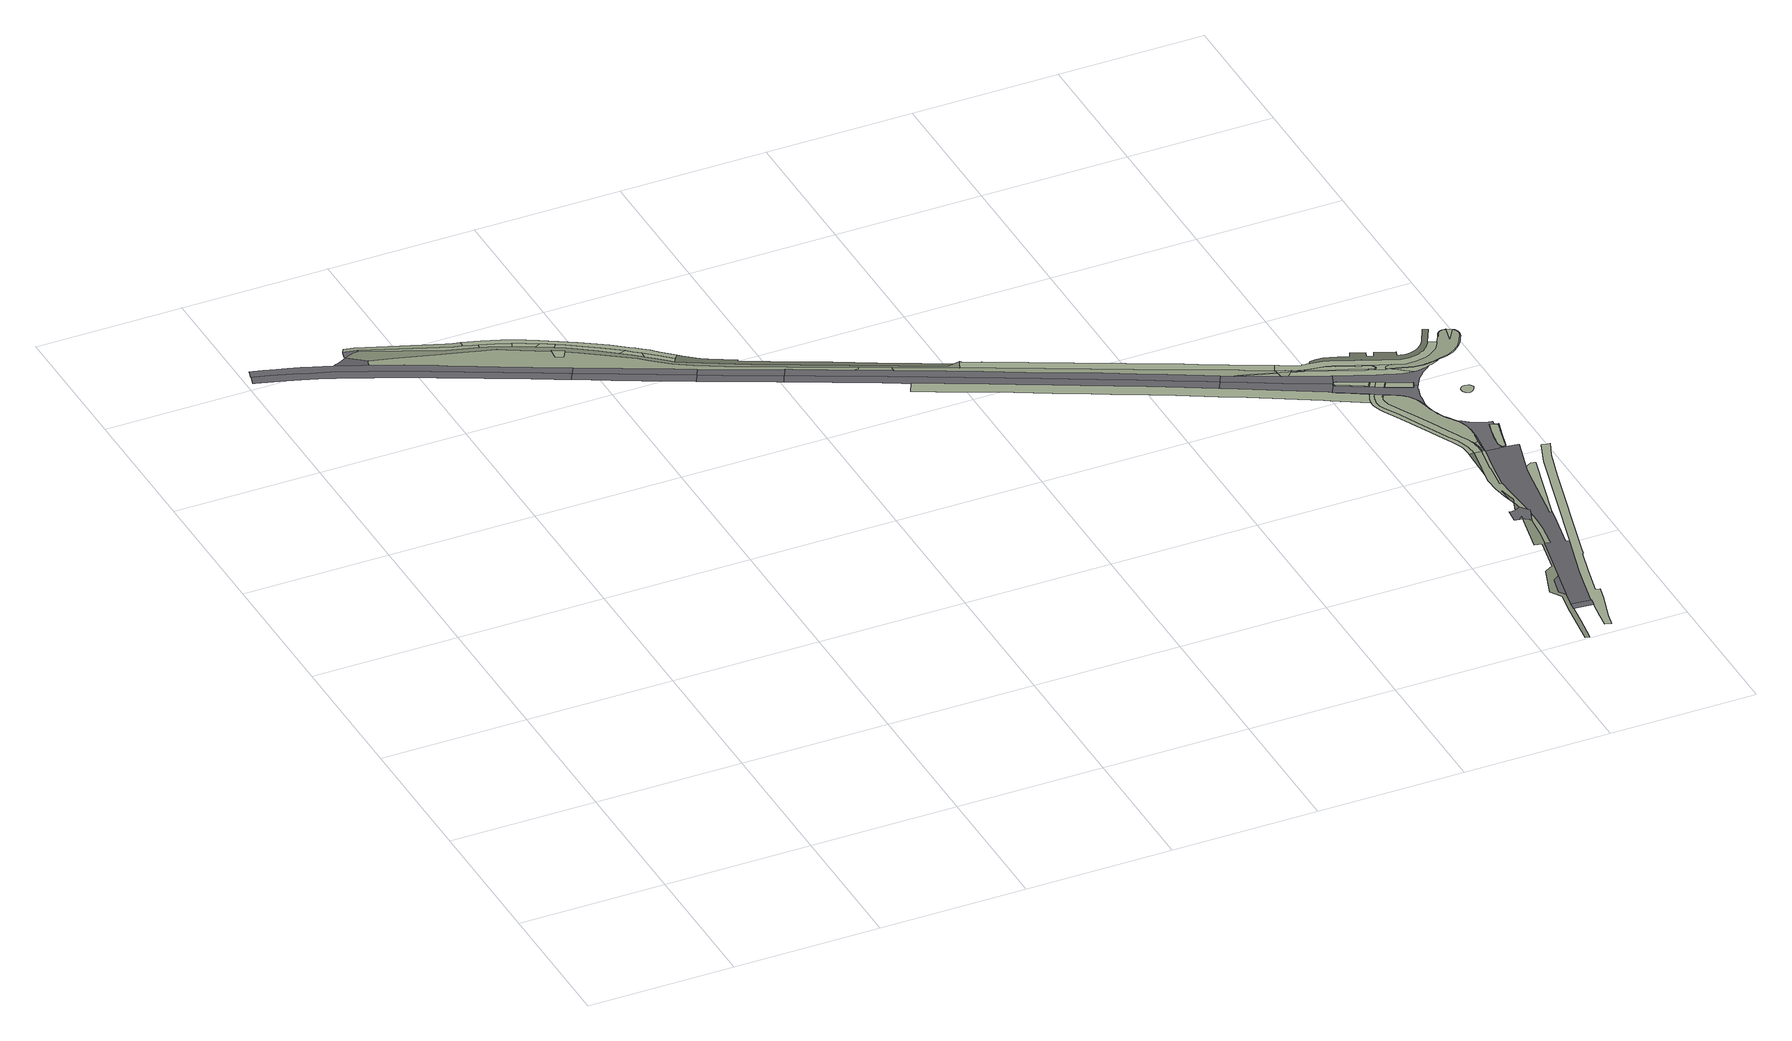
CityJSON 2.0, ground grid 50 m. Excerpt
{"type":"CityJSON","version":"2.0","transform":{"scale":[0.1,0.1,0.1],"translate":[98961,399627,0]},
"CityObjects":{
"road1":{"type":"Road","geometry":[{"type":"MultiSurface","lod":"3","boundaries":[[[0,1,2,3,4,5,6,7,8,9]]],"semantics":{"surfaces":[{"type":"TrafficArea","roadType":"Lane","function":"Rijstrook, Rijbaan Lokale weg (v)","administrator":"Noord-Brabant (P)"}],"values":[0]}}]},
"road2":{"type":"Road","geometry":[{"type":"MultiSurface","lod":"3","boundaries":[[[10,11,12,13,9,14,15,16,17]]],"semantics":{"surfaces":[{"type":"TrafficArea","roadType":"Lane","function":"Rijstrook, Rijbaan Lokale weg (v)","administrator":"Noord-Brabant (P)"}],"values":[0]}}]},
"road3":{"type":"Road","geometry":[{"type":"MultiSurface","lod":"3","boundaries":[[[18,19,20,21,22,23,24,25,26,27,28,29,30,31,32,33,34,35,36,37,38,39,40,41,42,43,44,45,46,47,48,49,50,51,52,53]]],"semantics":{"surfaces":[{"type":"TrafficArea","roadType":"Lane","function":"Rijstrook, Rijbaan Regionale weg (v)","administrator":"Noord-Brabant (P)"}],"values":[0]}}]},
"road4":{"type":"Road","geometry":[{"type":"MultiSurface","lod":"3","boundaries":[[[54,55,56,57,58,59,60,61,62,63,64,65,66,35,34,33,32,31,30,29,28,27,26,25,24,23,22,21,20,19,18,53,67,68,69,70,71,72,73,74,75,76,77,78,79,5,4,3]]],"semantics":{"surfaces":[{"type":"TrafficArea","roadType":"Lane","function":"Rijstrook, Rijbaan Regionale weg (v)","administrator":"Noord-Brabant (P)"}],"values":[0]}}]},
"road5":{"type":"Road","geometry":[{"type":"MultiSurface","lod":"3","boundaries":[[[80,81,82,83,84,17,16,85,86]]],"semantics":{"surfaces":[{"type":"AuxiliaryTrafficArea","function":"WGD Voetpad (v)","administrator":"Halderberge (G)"}],"values":[0]}}]},
"road6":{"type":"Road","geometry":[{"type":"MultiSurface","lod":"3","boundaries":[[[84,83,87,88,89,90,91,10,17]]],"semantics":{"surfaces":[{"type":"AuxiliaryTrafficArea","function":"BTD Groenvoorziening (v)"}],"values":[0]}}]},
"road7":{"type":"Road","geometry":[{"type":"MultiSurface","lod":"3","boundaries":[[[92,93,94,95,96,89,88,97]]],"semantics":{"surfaces":[{"type":"AuxiliaryTrafficArea","function":"OTD Open verharding (v)","administrator":"Halderberge (G)"}],"values":[0]}}]},
"road8":{"type":"Road","geometry":[{"type":"MultiSurface","lod":"3","boundaries":[[[98,99,100,93,92,101]]],"semantics":{"surfaces":[{"type":"AuxiliaryTrafficArea","function":"BTD Groenvoorziening (v)"}],"values":[0]}}]},
"road9":{"type":"Road","geometry":[{"type":"MultiSurface","lod":"3","boundaries":[[[102,103,104,105,106,107,108]]],"semantics":{"surfaces":[{"type":"AuxiliaryTrafficArea","function":"Bordes, Tussenberm, Berm (v)","administrator":"Noord-Brabant (P)"}],"values":[0]}}]},
"road10":{"type":"Road","geometry":[{"type":"MultiSurface","lod":"3","boundaries":[[[109,110,111,99,98,112]]],"semantics":{"surfaces":[{"type":"AuxiliaryTrafficArea","function":"OTD Open verharding (v)","administrator":"Halderberge (G)"}],"values":[0]}}]},
"road11":{"type":"Road","geometry":[{"type":"MultiSurface","lod":"3","boundaries":[[[113,114,115,116,117,118,119,120,121,122,123,124,125,126,127,128,129,130,131,109,112,98,101,92,97,88,87,83,82,132,133,134,135]]],"semantics":{"surfaces":[{"type":"AuxiliaryTrafficArea","function":"WGD Voetpad (v)","administrator":"Halderberge (G)"}],"values":[0]}}]},
"road12":{"type":"Road","geometry":[{"type":"MultiSurface","lod":"3","boundaries":[[[136,137,138,139,140,141,142,143,144,145,146,147,148,149,150,151,152,153,154,155,156,157,158,159,160,161,162,163,164,165,64,63,62,61,60,59,58,57,56,55,54,3,2,1,0,166,167,168,169,170,171,172,173,107,106,105,104]]],"semantics":{"surfaces":[{"type":"AuxiliaryTrafficArea","function":"Zichthoek, Tussenberm, Berm (v)","administrator":"Noord-Brabant (P)"}],"values":[0]}}]},
"road13":{"type":"Road","geometry":[{"type":"MultiSurface","lod":"3","boundaries":[[[174,175,176,177,178,179,180,181,182,183,184,185,38,37,36,35]]],"semantics":{"surfaces":[{"type":"TrafficArea","roadType":"Lane","function":"Rijstrook, Rijbaan Regionale weg (v)","administrator":"Noord-Brabant (P)"}],"values":[0]}}]},
"road14":{"type":"Road","geometry":[{"type":"MultiSurface","lod":"3","boundaries":[[[165,164,163,162,161,160,159,186,187,180,179,178,177,176,175,174,35,66,65,64]]],"semantics":{"surfaces":[{"type":"TrafficArea","roadType":"Lane","function":"Rijstrook, Rijbaan Regionale weg (v)","administrator":"Noord-Brabant (P)"}],"values":[0]}}]},
"road15":{"type":"Road","geometry":[{"type":"MultiSurface","lod":"3","boundaries":[[[129,128,188,189,190,191,110,109,131,130]]],"semantics":{"surfaces":[{"type":"AuxiliaryTrafficArea","function":"BTD Groenvoorziening (v)"}],"values":[0]}}]},
"road16":{"type":"Road","geometry":[{"type":"MultiSurface","lod":"3","boundaries":[[[192,193,194,195,196,197,198,199,200,201,202,203,204,148,147,146,145,144,143,142,141,140,139,138,137,136,104,103,102,108,107,173,172,171,170,169,168,167,166,0,9,13,12,11,10,91,90,89,96,95,94,93,100,99,111,110,191,190,189,188,205,206]]],"semantics":{"surfaces":[{"type":"AuxiliaryTrafficArea","function":"OTD Open verharding (v)","administrator":"Halderberge (G)"}],"values":[0]}}]},
"road17":{"type":"Road","geometry":[{"type":"MultiSurface","lod":"3","boundaries":[[[126,206,205,188,128,127]]],"semantics":{"surfaces":[{"type":"AuxiliaryTrafficArea","function":"OTD Open verharding (v)","administrator":"Halderberge (G)"}],"values":[0]}}]},
"road18":{"type":"Road","geometry":[{"type":"MultiSurface","lod":"3","boundaries":[[[124,194,193,192,206,126,125]]],"semantics":{"surfaces":[{"type":"AuxiliaryTrafficArea","function":"BTD Groenvoorziening (v)"}],"values":[0]}}]},
"road19":{"type":"Road","geometry":[{"type":"MultiSurface","lod":"3","boundaries":[[[207,208,209,210,211,212,213,214,215,216,183,182,181,180]]],"semantics":{"surfaces":[{"type":"TrafficArea","roadType":"Lane","function":"Rijstrook, Rijbaan Regionale weg (v)","administrator":"Noord-Brabant (P)"}],"values":[0]}}]},
"road20":{"type":"Road","geometry":[{"type":"MultiSurface","lod":"3","boundaries":[[[158,157,156,155,217,218,211,210,209,208,207,180,187,186,159]]],"semantics":{"surfaces":[{"type":"TrafficArea","roadType":"Lane","function":"Rijstrook, Rijbaan Regionale weg (v)","administrator":"Noord-Brabant (P)"}],"values":[0]}}]},
"road21":{"type":"Road","geometry":[{"type":"MultiSurface","lod":"3","boundaries":[[[204,219,220,221,222,223,152,151,150,149,148]]],"semantics":{"surfaces":[{"type":"AuxiliaryTrafficArea","function":"Rijstrook, Inrit (v)","administrator":"Noord-Brabant (P)"}],"values":[0]}}]},
"road22":{"type":"Road","geometry":[{"type":"MultiSurface","lod":"3","boundaries":[[[224,225,226,227,228,229,230,231,232,233,234,235,236,237,238,239,240,241,242,243,244,245,246,247,248,249,250,251,214,213,212,211]]],"semantics":{"surfaces":[{"type":"TrafficArea","roadType":"Lane","function":"Rijstrook, Rijbaan Regionale weg (v)","administrator":"Noord-Brabant (P)"}],"values":[0]}}]},
"road23":{"type":"Road","geometry":[{"type":"MultiSurface","lod":"3","boundaries":[[[252,253,254,255,256,257,258,259,260,261,262,236,235,234,233,232,231,230,229,228,227,226,225,224,211,218,217,155,154,153,152,223,222]]],"semantics":{"surfaces":[{"type":"TrafficArea","roadType":"Lane","function":"Rijstrook, Rijbaan Regionale weg (v)","administrator":"Noord-Brabant (P)"}],"values":[0]}}]},
"road24":{"type":"Road","geometry":[{"type":"MultiSurface","lod":"3","boundaries":[[[263,264,265,266,267,268,269,270,271,272,273,274,275,276,277,278,279,280,281,282,283,284,285,286,287,288,289,290,291,292,293,294,295,296,297,298,299,300,301,302,303,304,305,306,307,308,309,310,311,312,313,314,315,316,317,318,319,320,321,322,323,324,325,326,327,328,329,330,331,332,333,334,335,336,337,338,339,340,341,342,343,344,345,346,347,348,349,199,198,197,196,195,194,124,123,350,351,352,353,354,355,356]]],"semantics":{"surfaces":[{"type":"AuxiliaryTrafficArea","function":"WGD Voetpad (v)","administrator":"Halderberge (G)"}],"values":[0]}}]},
"road25":{"type":"Road","geometry":[{"type":"MultiSurface","lod":"3","boundaries":[[[357,358,359,360,361,362,363,364,365,366,367,368,369,370,371,372,373,374,375,376,377,378,379,380,381,382,260,259,258,257,256,255,254,253,252,222,221,220,219,204,203,202,201,200]]],"semantics":{"surfaces":[{"type":"AuxiliaryTrafficArea","function":"Zichthoek, Tussenberm, Berm (v)","administrator":"Noord-Brabant (P)"}],"values":[0]}}]},
"road26":{"type":"Road","geometry":[{"type":"MultiSurface","lod":"3","boundaries":[[[247,246,245,244,243,242,241,240,239,383,384,385,386,387,388,389,390,391,392,393,394,395,396,397,398,399,400,401,402,403,404,405,406,407,408,409,410,248]]],"semantics":{"surfaces":[{"type":"AuxiliaryTrafficArea","function":"Zichthoek, Buitenberm, Berm (v)","administrator":"Noord-Brabant (P)"}],"values":[0]}}]},
"road27":{"type":"Road","geometry":[{"type":"MultiSurface","lod":"3","boundaries":[[[349,348,347,346,345,344,343,342,341,340,339,368,367,366,365,364,363,362,361,360,359,358,357,200,199]]],"semantics":{"surfaces":[{"type":"AuxiliaryTrafficArea","function":"WGD Fietspad (v)","administrator":"Halderberge (G)"}],"values":[0]}}]},
"road28":{"type":"Road","geometry":[{"type":"MultiSurface","lod":"3","boundaries":[[[411,412,413,414,415]]],"semantics":{"surfaces":[{"type":"TrafficArea","roadType":"Lane","function":"WGD Rijbaan - Lokale weg verkeersdrempel (v)"}],"values":[0]}}]},
"road29":{"type":"Road","geometry":[{"type":"MultiSurface","lod":"3","boundaries":[[[416,417,418,419]]],"semantics":{"surfaces":[{"type":"TrafficArea","roadType":"Lane","function":"WGD Rijbaan - Lokale weg (v)"}],"values":[0]}}]},
"road30":{"type":"Road","geometry":[{"type":"MultiSurface","lod":"3","boundaries":[[[420,421,422,423,424,425,419,418,417,416,426,414,413,412,427,428,429,430,431,432,433,434,435,436,437,438,439,440,441,442,443,444]]],"semantics":{"surfaces":[{"type":"AuxiliaryTrafficArea","function":"WGD Voetpad (v)","administrator":"Halderberge (G)"}],"values":[0]}}]},
"road31":{"type":"Road","geometry":[{"type":"MultiSurface","lod":"3","boundaries":[[[445,446,447,448,449,450,451,388,387,386,385,384,383,239,238,237,236]]],"semantics":{"surfaces":[{"type":"TrafficArea","roadType":"Lane","function":"Rijstrook, Rijbaan Regionale weg (v)","administrator":"Noord-Brabant (P)"}],"values":[0]}}]},
"road32":{"type":"Road","geometry":[{"type":"MultiSurface","lod":"3","boundaries":[[[452,453,454,455,456,457,458,459,460,448,447,446,445,236,262,261,260,382]]],"semantics":{"surfaces":[{"type":"TrafficArea","roadType":"Lane","function":"Rijstrook, Rijbaan Regionale weg (v)","administrator":"Noord-Brabant (P)"}],"values":[0]}}]},
"road33":{"type":"Road","geometry":[{"type":"MultiSurface","lod":"3","boundaries":[[[461,462,463,464,465,466,467,468,469,470,471,472,473,474,475,476,477,478,479,480,481,482,483,484,485,486,487,488,489,490,491,492,493,494,495,382,381,380,379,378,377,376,496,497,498,499,500,501,502,503,504,505,506,507,508,509,510,511,512,513,514,515,516,517,518,519,520,521,522,523,524,375,374,373,372,371,370,369,368]]],"semantics":{"surfaces":[{"type":"AuxiliaryTrafficArea","function":"Band, Busperron, Voetpad (v)","administrator":"Noord-Brabant (P)"}],"values":[0]}}]},
"road34":{"type":"Road","geometry":[{"type":"MultiSurface","lod":"3","boundaries":[[[525,444,443,442,441,440,439,526,527,528,529,530,531,532,533,534,535,536,537]]],"semantics":{"surfaces":[{"type":"TrafficArea","roadType":"Lane","function":"WGD Rijbaan - Lokale weg (v)"}],"values":[0]}}]},
"road35":{"type":"Road","geometry":[{"type":"MultiSurface","lod":"3","boundaries":[[[538,539,415,414,426,416,419,425,424,423,540,541,542,543,544,545,546,547,548,549,550,551,552,553,554,555,556,557,558,559,560,561,562,563,564,565,566,567,568,569,570,571,572,573,574,575,576,577,578,579,580,581,582]]],"semantics":{"surfaces":[{"type":"TrafficArea","roadType":"Lane","function":"WGD Rijbaan - Regionale weg (v)"}],"values":[0]}}]},
"road36":{"type":"Road","geometry":[{"type":"MultiSurface","lod":"3","boundaries":[[[583,392,391,390,389,388]]],"semantics":{"surfaces":[{"type":"AuxiliaryTrafficArea","function":"Band, Tussenberm, Berm (v)","administrator":"Noord-Brabant (P)"}],"values":[0]}}]},
"road37":{"type":"Road","geometry":[{"type":"MultiSurface","lod":"3","boundaries":[[[547,546,545,544,543,542,541,540,423,422,421,420,444,525,537,584,585,586,587,588,589,590,591,592,593,594,595,596,597,598,599,548]]],"semantics":{"surfaces":[{"type":"AuxiliaryTrafficArea","function":"WGD Fietspad (v)","administrator":"Halderberge (G)"}],"values":[0]}}]},
"road38":{"type":"Road","geometry":[{"type":"MultiSurface","lod":"3","boundaries":[[[495,494,493,492,491,490,489,488,600,601,602,603,604,605,606,607,608,609,610,611,612,613,614,615,616,617,618,619,457,456,455,454,453,452,382]]],"semantics":{"surfaces":[{"type":"AuxiliaryTrafficArea","function":"Haltekom, Rijbaan Regionale weg (v)","administrator":"Noord-Brabant (P)"}],"values":[0]}}]},
"road39":{"type":"Road","geometry":[{"type":"MultiSurface","lod":"3","boundaries":[[[620,621,622,623,624,625,411,415,539,538,582,581,580,626,627,628,629,630,631,632,633,634,635,636,637,638]]],"semantics":{"surfaces":[{"type":"AuxiliaryTrafficArea","function":"WGD Voetpad (v)","administrator":"Halderberge (G)"}],"values":[0]}}]},
"road40":{"type":"Road","geometry":[{"type":"MultiSurface","lod":"3","boundaries":[[[588,587,586,585,584,537,536,535,534,639,640,641,642,643,644,645,646,589]]],"semantics":{"surfaces":[{"type":"AuxiliaryTrafficArea","function":"WGD Voetpad (v)","administrator":"Halderberge (G)"}],"values":[0]}}]},
"road41":{"type":"Road","geometry":[{"type":"MultiSurface","lod":"3","boundaries":[[[647,648,649,650,651,652,653,654,655,656,657,658,659,660]]],"semantics":{"surfaces":[{"type":"AuxiliaryTrafficArea","function":"Vluchtheuvel, Verkeerseiland (v)","administrator":"Noord-Brabant (P)"}],"values":[0]}}]},
"road42":{"type":"Road","geometry":[{"type":"MultiSurface","lod":"3","boundaries":[[[661,662,663,664,665,666,667,668,669,449,448,460]]],"semantics":{"surfaces":[{"type":"AuxiliaryTrafficArea","function":"Band, Verkeerseiland (v)","administrator":"Noord-Brabant (P)"}],"values":[0]}}]},
"road43":{"type":"Road","geometry":[{"type":"MultiSurface","lod":"3","boundaries":[[[670,671,672,673,674,675,676,677,678,589,646,679,680,681,682,683,684,685,686,687,688,689,690,691,692,693,395,394,393,392,583,694,695,696,697,698,699,700,701,702,703,704,705,706,707,708]]],"semantics":{"surfaces":[{"type":"AuxiliaryTrafficArea","function":"Voetstrook, Voetpad (v)","administrator":"Noord-Brabant (P)"}],"values":[0]}}]},
"road44":{"type":"Road","geometry":[{"type":"MultiSurface","lod":"3","boundaries":[[[709,710,711,712,713,714,715,716,717,718,719,720,721,722,723,724,725,726,727,728,729,730,694,583,388,451,450,449,669,668,667,666,731,732,733]]],"semantics":{"surfaces":[{"type":"TrafficArea","roadType":"Roundabout","function":"Rijstrook, Rijbaan Regionale weg (v)","administrator":"Noord-Brabant (P)"}],"values":[0]}}]},
"road45":{"type":"Road","geometry":[{"type":"MultiSurface","lod":"3","boundaries":[[[524,523,522,521,520,519,518,517,516,515,514,513,512,511,510,509,508,507,506,505,504,503,502,501,500,499,498,497,496,376,375]]],"semantics":{"surfaces":[{"type":"AuxiliaryTrafficArea","function":"Voetstrook, Busperron, Voetpad (v)","administrator":"Noord-Brabant (P)"}],"values":[0]}}]},
"road46":{"type":"Road","geometry":[{"type":"MultiSurface","lod":"3","boundaries":[[[734,735,736,737,738,739,740,741,742,743,744,745,746,747,748,749,750,751,752,753,754,755,590,589,678,677,676,675,674,673,672,671,670,708,707,706,705,704,703,702,701,700,699,698,697,696,695,694,730]]],"semantics":{"surfaces":[{"type":"AuxiliaryTrafficArea","function":"Fietsstrook, Fietspad (v)","administrator":"Noord-Brabant (P)"}],"values":[0]}}]},
"road47":{"type":"Road","geometry":[{"type":"MultiSurface","lod":"3","boundaries":[[[550,549,548,599,598,597,596,595,594,593,592,591,590,756,757,551]]],"semantics":{"surfaces":[{"type":"AuxiliaryTrafficArea","function":"XXX Middeneiland OWG (v)","administrator":"Halderberge (G)"}],"values":[0]}}]},
"road48":{"type":"Road","geometry":[{"type":"MultiSurface","lod":"3","boundaries":[[[731,666,665,758]]],"semantics":{"surfaces":[{"type":"AuxiliaryTrafficArea","function":"Voetstrook, Doorsteek, Voetpad (v)","administrator":"Noord-Brabant (P)"}],"values":[0]}}]},
"road49":{"type":"Road","geometry":[{"type":"MultiSurface","lod":"3","boundaries":[[[759,760,761,762,763,764,765,766,767,768,551,757,769,770,771,772,773,774,775,776,777,778,779,780,781,782,783,784,785,786,787,788,789,790,791,792,793,794,795,796,797,798,799,800,801,802,803,804,734,730,729,728,727,726,725,724,723,722,721,720,719,805,806,807,808,809,810,811,812,813,814,815]]],"semantics":{"surfaces":[{"type":"AuxiliaryTrafficArea","function":"Band, Buitenberm, Berm (v)","administrator":"Noord-Brabant (P)"}],"values":[0]}}]},
"road50":{"type":"Road","geometry":[{"type":"MultiSurface","lod":"3","boundaries":[[[804,803,802,801,800,799,798,797,796,795,794,793,792,791,790,789,788,787,786,785,784,783,782,781,780,779,778,777,776,775,774,773,772,771,770,816,817,751,750,749,748,747,746,745,744,743,742,741,740,739,738,737,736,735,734]]],"semantics":{"surfaces":[{"type":"AuxiliaryTrafficArea","function":"Zichthoek, Tussenberm, Berm (v)","administrator":"Noord-Brabant (P)"}],"values":[0]}}]},
"road51":{"type":"Road","geometry":[{"type":"MultiSurface","lod":"3","boundaries":[[[733,732,731,758,818]]],"semantics":{"surfaces":[{"type":"AuxiliaryTrafficArea","function":"Fietsstrook, Doorsteek, Fietspad (v)","administrator":"Noord-Brabant (P)"}],"values":[0]}}]},
"road52":{"type":"Road","geometry":[{"type":"MultiSurface","lod":"3","boundaries":[[[819,820,821,822,756,590,755,754,753,752,751,817,816]]],"semantics":{"surfaces":[{"type":"AuxiliaryTrafficArea","function":"Band, Tussenberm, Berm (v)","administrator":"Noord-Brabant (P)"}],"values":[0]}}]},
"road53":{"type":"Road","geometry":[{"type":"MultiSurface","lod":"3","boundaries":[[[769,757,756,822,821,820,819,816,770]]],"semantics":{"surfaces":[{"type":"AuxiliaryTrafficArea","function":"Vluchtheuvel, Tussenberm, Berm (v)","administrator":"Noord-Brabant (P)"}],"values":[0]}}]},
"road54":{"type":"Road","geometry":[{"type":"MultiSurface","lod":"3","boundaries":[[[823,824,825,826,827,828,829,830,831,832,833,834,835,836,837,838,839,840,841,842,843,844,845,846,847,848,849,850,851,852,853,854,855,856,857,858]]],"semantics":{"surfaces":[{"type":"AuxiliaryTrafficArea","function":"XXX Middeneiland OWG (v)","administrator":"Halderberge (G)"}],"values":[0]}}]},
"road55":{"type":"Road","geometry":[{"type":"MultiSurface","lod":"3","boundaries":[[[617,616,615,614,613,859,860,861,862,863,864,865,866,867,868,712,711,710,869,818,758,665,664,663,662,661,460,459,458,457,619,618]]],"semantics":{"surfaces":[{"type":"TrafficArea","roadType":"Roundabout","function":"Rijstrook, Rijbaan Regionale weg (v)","administrator":"Noord-Brabant (P)"}],"values":[0]}}]},
"road56":{"type":"Road","geometry":[{"type":"MultiSurface","lod":"3","boundaries":[[[576,575,574,573,572,571,570,569,568,567,566,565,564,563,562,561,560,559,870,871,872,873,874,875,876,877,878,879]]],"semantics":{"surfaces":[{"type":"AuxiliaryTrafficArea","function":"OTD Open verharding (v)","administrator":"Halderberge (G)"}],"values":[0]}}]},
"road57":{"type":"Road","geometry":[{"type":"MultiSurface","lod":"3","boundaries":[[[880,881,882,883]]],"semantics":{"surfaces":[{"type":"AuxiliaryTrafficArea","function":"Vluchtheuvel, Verkeerseiland (v)","administrator":"Noord-Brabant (P)"}],"values":[0]}}]},
"road58":{"type":"Road","geometry":[{"type":"MultiSurface","lod":"3","boundaries":[[[709,733,818,869,710]]],"semantics":{"surfaces":[{"type":"AuxiliaryTrafficArea","function":"Band, Verkeerseiland (v)","administrator":"Noord-Brabant (P)"}],"values":[0]}}]},
"road59":{"type":"Road","geometry":[{"type":"MultiSurface","lod":"3","boundaries":[[[331,330,329,328,327,326,325,324,323,322,321,320,319,318,317,316,315,314,313,312,311,310,309,308,307,306,305,304,303,302,301,300,299,298,297,884,885,886,887,888,889,890,891,892,893,894,895,896,897,898,480,479,478,477,476,475,474,473,472,471,470,469,468,467,466,465,464,463,462,461,368,339,338,337,336,335,334,333,332]]],"semantics":{"surfaces":[{"type":"AuxiliaryTrafficArea","function":"WGD Fietspad (v)","administrator":"Halderberge (G)"}],"values":[0]}}]},
"road60":{"type":"Road","geometry":[{"type":"MultiSurface","lod":"3","boundaries":[[[899,900,901,902,903,904,905,906,907,908,554,553,552,551,768,767,766,765,764,763,762,761,760,759,815,909,910,911,912,913,914,915,916,917]]],"semantics":{"surfaces":[{"type":"TrafficArea","roadType":"Roundabout","function":"Rijstrook, Rijbaan Lokale weg (v)","administrator":"Noord-Brabant (P)"}],"values":[0]}}]},
"road61":{"type":"Road","geometry":[{"type":"MultiSurface","lod":"3","boundaries":[[[918,919,920,921,922,602,601,600,488,487,486,485,484,483,482,481,480,898]]],"semantics":{"surfaces":[{"type":"AuxiliaryTrafficArea","function":"Fietsstrook, Doorsteek, Fietspad (v)","administrator":"Noord-Brabant (P)"}],"values":[0]}}]},
"road62":{"type":"Road","geometry":[{"type":"MultiSurface","lod":"3","boundaries":[[[923,924,925,926,927,928,929,930,931,932,933,934,935,936,937,938,939,940,941,942,943,944,945]]],"semantics":{"surfaces":[{"type":"AuxiliaryTrafficArea","function":"Vluchtheuvel, Verkeerseiland (v)","administrator":"Noord-Brabant (P)"}],"values":[0]}}]},
"road63":{"type":"Road","geometry":[{"type":"MultiSurface","lod":"3","boundaries":[[[946,947,948,949,950,951,952,908,907,906,905,904,903,902,901,900,899,917]]],"semantics":{"surfaces":[{"type":"AuxiliaryTrafficArea","function":"Band, Verkeerseiland (v)","administrator":"Noord-Brabant (P)"}],"values":[0]}}]},
"road64":{"type":"Road","geometry":[{"type":"MultiSurface","lod":"3","boundaries":[[[953,954,955,956,862,861,860,859,613,612,611,610,609,608,607,606,605,957,958,959,960,961,962,963,964,965]]],"semantics":{"surfaces":[{"type":"AuxiliaryTrafficArea","function":"Rammelstrook, Rijbaan Regionale weg (v)","administrator":"Noord-Brabant (P)"}],"values":[0]}}]},
"road65":{"type":"Road","geometry":[{"type":"MultiSurface","lod":"3","boundaries":[[[966,967,968,969,970,971,972,973,974,975,976,977,978,979,980,981,982,983,984,985,986,987,988]]],"semantics":{"surfaces":[{"type":"AuxiliaryTrafficArea","function":"Bordes, Middenberm, berm (v)","administrator":"Noord-Brabant (P)"}],"values":[0]}}]},
"road66":{"type":"Road","geometry":[{"type":"MultiSurface","lod":"3","boundaries":[[[989,990,991,992,993,994,995,996,997,998,999,1000,1001,1002,1003,1004,1005,1006,1007,1008,1009,1010,1011,1012,1013,1014,1015,1016,1017,1018,1019,1020,1021,1022,1023,1024,1025,1026,1027,1028,1029,1030,1031,1032,1033,1034,1035,1036,1037,1038,1039,1040,1041,1042,1043,1044,1045,1046,1047,1048,1049,1050,1051,1052,1053,1054,1055,1056,1057,1058,1059,1060,1061,1062,965,964,963,962,961,960,959,958,957,605,604,603,602,922,921,920,919,918,898,897,896]]],"semantics":{"surfaces":[{"type":"AuxiliaryTrafficArea","function":"Band, Tussenberm, Berm (v)","administrator":"Noord-Brabant (P)"}],"values":[0]}}]},
"road67":{"type":"Road","geometry":[{"type":"MultiSurface","lod":"3","boundaries":[[[1033,1032,1031,1030,1029,1028,1027,1026,1025,1024,1023,1022,1021,1020,1019,1018,1017,1016,1015,1014,1013,1012,1011,1010,1009,1008,1007,1006,1005,1004,1003,1002,1001,1000,999,998,997,996,995,994,993,992,991,990,989,896,895,894,893,892,891,890,889,888,887,886,885,884,1063,1064,1034]]],"semantics":{"surfaces":[{"type":"AuxiliaryTrafficArea","function":"Zichthoek, Tussenberm, Berm (v)","administrator":"Noord-Brabant (P)"}],"values":[0]}}]}
},
"vertices":[
[383,2955,26],[378,2953,27],[376,2949,27],[371,2930,29],[317,2954,29],[275,2973,29],[280,2977,29],[287,2980,28],[306,2989,28],[324,3000,27],
[375,3016,26],[366,3016,26],[359,3015,26],[349,3011,26],[322,3005,27],[329,3029,26],[331,3034,25],[374,3022,26],
[24,3023,29],[72,3008,29],[140,2985,29],[190,2967,29],[249,2945,30],[300,2923,29],[355,2899,29],[403,2876,29],[464,2847,29],[529,2815,30],[576,2792,29],[621,2769,30],[677,2741,29],[729,2715,30],[785,2687,30],[838,2660,30],[895,2631,30],[920,2618,30],[919,2617,31],[906,2591,30],[905,2589,30],[857,2613,30],[793,2645,30],[533,2777,28],[413,2837,28],[357,2863,27],[309,2884,28],[250,2909,28],[197,2930,28],[148,2948,28],[103,2963,28],[11,2993,27],[4,2995,27],[4,2996,28],[12,3024,30],[13,3026,29],
[371,2929,29],[372,2928,30],[423,2904,29],[470,2882,30],[516,2859,29],[563,2835,30],[614,2809,29],[670,2781,29],[731,2750,29],[823,2704,29],[935,2647,30],[934,2645,30],[921,2620,31],[13,3027,29],[21,3055,29],[22,3057,28],[33,3054,28],[63,3045,29],[104,3032,29],[137,3022,29],[175,3008,29],[212,2995,29],[241,2984,29],[262,2975,29],[270,2972,29],[272,2972,29],
[654,2972,0],[677,2966,0],[700,2960,0],[695,2940,0],[671,2947,0],[339,3048,25],[372,3040,25],
[708,2936,0],[745,2924,0],[740,2910,0],[690,2926,0],[640,2940,0],
[840,2887,0],[833,2873,0],[810,2883,0],[787,2893,0],[764,2902,0],[793,2907,0],
[916,2850,0],[899,2840,0],[866,2857,0],[879,2869,0],
[936,2754,27],[953,2744,27],[951,2739,27],[937,2716,27],[914,2728,27],[916,2759,27],[917,2764,27],
[959,2825,0],[950,2811,0],[925,2826,0],[938,2838,0],
[923,2866,0],[975,2837,0],[1026,2807,0],[1059,2784,0],[1109,2750,0],[1158,2714,0],[1175,2702,0],[1191,2689,0],[1212,2671,0],[1232,2651,0],[1275,2613,0],[1262,2596,0],[1222,2634,0],[1181,2669,0],[1160,2686,0],[1140,2702,0],[1079,2747,0],[1016,2789,0],[988,2808,0],[760,2941,0],[819,2918,0],[850,2905,0],[887,2886,0],
[989,2716,27],[1044,2678,27],[1097,2640,28],[1138,2608,29],[1171,2577,29],[1223,2534,29],[1280,2499,29],[1366,2453,29],[1445,2413,30],[1537,2367,30],[1639,2318,31],[1728,2274,31],[1734,2271,32],[1733,2267,32],[1731,2263,33],[1729,2260,33],[1717,2258,33],[1642,2295,33],[1543,2343,33],[1522,2354,33],[1469,2381,32],[1408,2410,32],[1343,2442,31],[1280,2473,31],[1263,2482,32],[1218,2505,31],[1131,2549,30],[1074,2577,30],[1012,2608,30],[946,2641,30],[455,2936,26],[527,2915,26],[601,2892,26],[667,2873,26],[723,2856,26],[766,2841,27],[793,2828,27],[870,2785,27],
[944,2606,30],[997,2579,31],[1048,2554,31],[1108,2523,31],[1153,2501,31],[1215,2469,32],[1264,2445,31],[1263,2443,32],[1249,2418,31],[1248,2415,31],[1099,2490,30],[1014,2533,30],
[1278,2471,32],[1265,2446,32],
[1118,2696,0],[1066,2735,0],[1012,2773,0],[982,2793,0],
[1205,2624,0],[1241,2591,0],[1252,2582,0],[1268,2571,0],[1284,2562,0],[1461,2468,0],[2006,2196,0],[2032,2163,32],[2018,2134,32],[2016,2131,33],[1933,2171,33],[1834,2220,32],[1829,2222,33],[1149,2671,0],[1179,2646,0],
[1275,2439,31],[1334,2409,32],[1406,2374,31],[1485,2335,32],[1507,2324,32],[1506,2322,33],[1494,2296,32],[1493,2294,32],[1474,2304,32],[1370,2355,31],
[1521,2351,33],[1508,2325,33],
[1827,2221,33],[1824,2216,33],[1824,2213,34],[1825,2204,34],[1774,2230,34],
[1593,2281,33],[1702,2226,34],[1793,2181,35],[1903,2127,35],[2007,2074,35],[2119,2018,35],[2219,1968,35],[2295,1929,35],[2372,1889,35],[2481,1833,35],[2580,1782,35],[2674,1733,35],[2710,1714,35],[2709,1712,35],[2695,1687,35],[2693,1684,35],[2600,1734,35],[2495,1787,35],[2405,1833,35],[2312,1881,34],[2236,1920,35],[2134,1972,34],[2061,2009,34],[1935,2072,34],[1844,2116,34],[1818,2129,34],[1710,2184,34],[1626,2227,33],
[1968,2132,34],[2071,2081,34],[2188,2021,34],[2303,1963,34],[2401,1914,35],[2494,1864,35],[2580,1820,35],[2682,1767,35],[2726,1744,35],[2724,1740,35],[2710,1715,36],
[1519,2457,0],[1693,2371,0],[1817,2309,0],[2062,2186,0],[2052,2169,0],[2721,1835,0],[2810,1790,0],[2993,1699,0],[3012,1697,35],[3031,1696,37],[3054,1694,37],[3074,1689,37],[3096,1679,37],[3116,1670,37],[3131,1663,37],[3140,1684,37],[3185,1664,37],[3178,1645,37],[3199,1636,37],[3208,1655,37],[3273,1628,37],[3265,1609,37],[3278,1605,37],[3292,1603,37],[3304,1604,37],[3314,1606,37],[3326,1609,36],[3336,1614,36],[3344,1619,36],[3360,1634,36],[3369,1648,36],[3401,1711,33],[3416,1703,33],[3417,1702,33],[3385,1640,34],[3381,1633,34],[3377,1626,34],[3372,1619,35],[3367,1614,34],[3362,1610,34],[3359,1606,34],[3353,1601,34],[3346,1598,35],[3339,1595,35],[3332,1591,35],[3324,1589,35],[3316,1587,35],[3308,1585,35],[3301,1585,35],[3293,1584,35],[3285,1585,35],[3277,1586,35],[3269,1588,35],[3262,1590,35],[3234,1601,35],[3215,1608,35],[3188,1620,35],[3174,1626,35],[3156,1634,36],[3147,1638,36],[3139,1642,35],[3092,1662,35],[3073,1670,35],[3066,1673,36],[3053,1677,35],[3046,1679,35],[3036,1680,35],[3017,1683,35],[3007,1685,35],[2997,1687,35],[2987,1689,34],[2979,1690,35],[2979,1690,34],[2971,1691,33],[2963,1694,34],[2914,1720,33],[2902,1726,33],[2864,1745,33],[2823,1765,33],[2775,1789,33],[2729,1812,33],[2651,1852,34],[2491,1932,33],[2346,2004,33],[2221,2067,33],[2091,2131,33],[2038,2156,32],[1287,2601,0],[1312,2579,0],[1331,2564,0],[1352,2551,0],[1434,2506,0],[1431,2501,0],[1468,2483,0],
[2119,2083,32],[2187,2049,33],[2255,2015,33],[2382,1952,33],[2501,1893,33],[2625,1830,33],[2680,1804,33],[2729,1780,33],[2778,1756,34],[2791,1749,34],[2822,1732,33],[2889,1700,33],[2888,1697,34],[2892,1695,33],[2920,1682,0],[2937,1674,36],[2946,1669,36],[2966,1662,36],[2974,1660,36],[2973,1657,36],[2973,1656,36],[2925,1672,36],[2811,1710,37],[2773,1722,37],[2764,1725,36],[2764,1723,35],
[2697,1682,35],[2737,1660,35],[2745,1656,35],[2862,1590,36],[2989,1519,36],[2999,1513,36],[2998,1510,35],[3007,1505,37],[3048,1481,37],[3098,1452,37],[3088,1431,35],[3085,1417,35],[3084,1409,35],[2975,1472,36],[2957,1482,36],[2853,1542,36],[2750,1600,35],[2695,1630,35],[2672,1642,35],[2555,1704,35],[2484,1741,35],[2377,1796,35],[2270,1851,35],[2216,1879,35],[2109,1933,35],[2001,1987,35],[1894,2041,34],[1823,2076,34],
[3257,161,0],[3191,168,0],[3193,182,0],[3194,195,0],[3261,186,0],
[3202,247,0],[3187,271,0],[3202,336,0],[3224,351,0],
[3277,624,0],[3272,584,0],[3267,550,0],[3263,531,0],[3262,528,0],[3257,506,0],[3202,248,0],[3183,99,0],[3170,7,0],[3155,9,0],[3174,161,0],[3187,243,0],[3162,281,0],[3178,343,34],[3200,357,34],[3209,363,33],[3235,488,31],[3209,493,32],[3242,651,33],[3249,683,0],[3258,680,0],[3264,677,0],[3270,672,0],[3275,668,0],[3280,662,0],
[2746,1694,35],[2784,1674,36],[2880,1624,36],[3020,1552,37],[3019,1551,37],[3014,1540,36],[3000,1515,36],
[2776,1717,36],[2827,1690,36],[2883,1663,36],[2963,1626,36],[3035,1594,36],[3036,1594,36],[3036,1591,36],[3025,1565,36],[3020,1554,37],
[2902,1693,34],[2920,1684,35],[2929,1679,34],[2938,1675,34],[2947,1670,35],[2956,1667,35],[2966,1664,35],[2976,1662,35],[2996,1659,35],[3015,1655,35],[3035,1652,35],[3043,1650,35],[3050,1648,35],[3058,1645,35],[3062,1644,35],[3127,1615,36],[3136,1612,35],[3143,1609,35],[3154,1604,35],[3163,1600,35],[3167,1598,35],[3174,1594,35],[3178,1587,35],[3180,1580,36],[3179,1573,36],[3177,1570,36],[3174,1569,36],[3171,1569,35],[3170,1570,35],[3154,1576,35],[3146,1579,35],[3040,1624,35],[2972,1654,35],[2848,1695,35],[2801,1711,35],[2987,1652,37],[3061,1619,37],[3134,1588,37],[3139,1586,37],[3154,1579,36],[3156,1583,36],[3174,1575,37],[3173,1571,36],[3175,1571,37],[3177,1572,37],[3179,1580,37],[3176,1587,36],[3172,1593,36],[3167,1596,36],[3162,1598,36],[3144,1606,36],[3142,1602,36],[3124,1610,36],[3125,1613,36],[3080,1634,36],[3070,1638,36],[3062,1642,36],[3057,1644,36],[3049,1646,37],[3041,1648,37],[3034,1649,36],[3014,1653,37],[2996,1656,37],[2976,1660,36],
[3280,673,31],[3244,684,0],[3239,684,0],[3232,685,0],[3236,732,0],[3243,731,0],[3250,732,0],[3257,733,0],[3258,733,0],[3258,734,0],[3264,736,0],[3271,740,0],[3276,744,0],
[3279,273,0],[3261,188,0],[3282,526,0],[3284,539,0],[3294,606,0],[3297,659,0],[3296,702,0],[3294,741,0],[3291,795,0],[3288,837,0],[3286,886,0],[3285,888,0],[3287,956,17],[3292,1024,33],[3333,1019,34],[3345,1018,35],[3352,1017,35],[3360,1016,35],[3398,1011,34],[3400,1011,34],[3402,1010,34],[3386,922,0],[3376,855,0],[3349,679,0],[3349,678,0],[3349,677,0],[3349,676,0],[3350,675,0],[3351,674,0],[3352,674,0],[3353,674,0],[3354,674,0],[3355,674,0],[3355,675,0],[3356,675,0],[3356,676,0],[3357,676,0],[3357,677,0],[3357,678,0],[3353,648,0],[3326,517,0],[3325,515,0],[3339,512,0],[3311,408,0],[3294,341,0],
[3100,1455,36],
[3275,751,0],[3274,762,0],[3261,819,0],[3253,866,0],[3251,914,0],[3255,1028,33],[3281,1025,33],[3277,956,16],[3276,888,0],[3276,885,0],[3277,884,0],[3278,883,0],[3280,883,0],[3282,883,0],[3283,883,0],[3285,885,0],
[3174,1568,35],[3204,1556,36],[3205,1556,36],[3210,1554,36],[3214,1553,36],[3220,1551,36],[3221,1549,37],[3236,1539,36],[3243,1533,37],[3258,1520,37],[3264,1516,37],[3271,1511,37],[3278,1509,37],[3283,1506,37],[3277,1506,37],[3260,1508,37],[3242,1511,37],[3221,1519,36],[3186,1533,36],[3164,1542,36],
[3300,186,0],[3272,89,0],[3265,56,0],[3263,44,0],[3241,50,0],[3247,99,0],[3452,937,0],[3465,982,30],[3467,981,32],[3485,978,32],[3492,976,32],[3488,960,0],[3458,851,0],[3356,467,0],[3347,430,0],[3344,431,0],[3321,343,0],[3296,234,0],[3311,230,0],
[3258,749,32],[3255,773,30],[3249,801,30],[3241,841,31],[3238,870,31],[3236,902,31],[3238,953,31],[3240,1030,32],
[3114,1515,38],[3116,1514,38],[3123,1510,38],[3114,1493,38],[3104,1498,38],[3025,1541,38],[3022,1544,38],[3021,1548,38],[3021,1550,38],[3023,1553,38],[3025,1554,38],[3027,1555,38],[3029,1555,38],[3033,1555,38],
[3023,1556,36],[3028,1558,37],[3034,1557,37],[3093,1528,37],[3127,1512,37],[3115,1489,37],[3022,1540,36],[3020,1544,36],[3019,1547,36],
[3196,1193,34],[3220,1144,33],[3225,1135,33],[3237,1112,33],[3244,1095,33],[3249,1078,33],[3252,1067,33],[3254,1051,33],[3255,1040,33],[3240,1040,33],[3239,1049,33],[3237,1064,33],[3235,1074,33],[3230,1090,33],[3223,1105,33],[3212,1128,33],[3207,1138,33],[3182,1187,34],[3156,1237,34],[3130,1291,35],[3100,1349,35],[3093,1362,35],[3087,1377,35],[3084,1395,35],[3114,1447,36],[3107,1435,36],[3105,1431,36],[3103,1426,36],[3102,1424,36],[3101,1417,36],[3099,1407,36],[3098,1401,36],[3098,1400,35],[3098,1392,36],[3099,1386,36],[3101,1379,36],[3106,1369,36],[3135,1315,35],[3167,1250,34],
[3237,1423,38],[3244,1437,38],[3253,1433,37],[3255,1432,38],[3252,1427,38],[3246,1415,38],[3246,1409,38],[3241,1395,38],[3236,1376,38],[3234,1355,38],[3229,1326,38],[3226,1338,38],[3222,1351,38],[3218,1360,38],[3214,1369,37],[3209,1377,37],[3203,1386,37],[3192,1397,37],[3183,1404,37],[3176,1410,37],[3140,1431,36],[3135,1434,36],[3130,1481,37],[3142,1474,37],[3155,1467,37],
[3129,1423,36],[3129,1422,36],[3127,1417,36],[3126,1413,36],[3125,1408,36],[3125,1398,36],[3126,1391,36],[3128,1382,36],[3134,1370,36],[3156,1326,36],[3181,1278,35],[3205,1231,35],[3234,1174,34],[3257,1128,34],[3259,1124,34],[3269,1102,34],[3275,1087,34],[3275,1085,34],[3277,1076,34],[3278,1065,34],[3280,1051,34],[3281,1038,33],
[3283,1025,34],[3290,1024,34],
[3143,1504,37],
[3289,1189,38],[3294,1175,38],[3297,1164,37],[3299,1154,37],[3301,1141,36],[3301,1131,36],[3301,1119,36],[3300,1101,35],[3296,1069,34],[3293,1035,33],[3292,1052,35],[3294,1077,35],[3297,1106,37],[3298,1119,38],[3298,1126,38],[3298,1137,38],[3297,1151,38],[3295,1158,39],[3293,1168,39],[3290,1175,39],[3286,1186,39],[3281,1197,39],[3275,1207,39],[3267,1220,39],[3260,1230,39],[3252,1242,39],[3246,1253,39],[3241,1266,39],[3237,1277,40],[3233,1290,40],[3230,1304,40],[3227,1320,40],[3224,1332,39],[3222,1342,39],[3218,1352,39],[3214,1362,39],[3209,1372,39],[3203,1380,39],[3199,1386,38],[3193,1393,38],[3187,1399,38],[3181,1404,38],[3171,1410,38],[3155,1420,38],[3136,1430,38],[3131,1422,37],[3231,1313,38],[3233,1302,38],[3235,1292,38],[3238,1281,38],[3243,1269,38],[3248,1258,38],[3252,1248,38],[3259,1237,38],[3265,1228,38],[3274,1216,38],[3282,1202,38],
[3279,1076,35],[3277,1086,35],
[3169,1491,37],
[3280,1068,35],[3282,1054,35],[3283,1042,35],[3283,1031,35],
[3342,889,0],[3342,887,0],[3341,886,0],[3340,884,0],[3339,883,0],[3338,882,0],[3336,881,0],[3335,881,0],[3333,880,0],[3332,880,0],[3330,880,0],[3328,881,0],[3327,882,0],[3325,883,0],[3324,884,0],[3323,885,0],[3323,887,0],[3322,888,0],[3322,890,0],[3322,892,0],[3327,921,0],[3329,928,0],[3332,934,0],[3336,940,0],[3341,945,0],[3342,945,0],[3343,945,0],[3344,945,0],[3345,945,0],[3346,944,0],[3347,944,0],[3347,943,0],[3348,942,0],[3348,941,0],[3348,940,0],[3348,939,0],
[3292,1506,37],[3306,1509,37],[3323,1512,38],[3330,1514,38],[3319,1503,38],[3300,1490,38],[3287,1477,38],[3274,1463,38],[3265,1448,38],[3259,1439,38],[3251,1451,38],
[3388,927,0],[3390,932,0],[3394,936,0],[3398,940,0],[3402,942,0],[3407,945,0],[3412,946,0],[3418,946,0],[3423,945,0],[3428,944,0],
[3159,1468,38],[3170,1487,38],[3247,1450,39],[3236,1427,39],
[3411,1626,35],[3407,1617,35],[3400,1606,35],[3390,1594,35],[3376,1582,35],[3363,1573,35],[3347,1565,35],[3328,1560,36],[3310,1556,36],[3291,1555,36],[3273,1557,36],[3255,1561,36],[3239,1569,36],[3234,1571,36],[3230,1573,36],
[3361,1143,38],[3353,1108,37],[3345,1073,35],[3343,1056,35],[3342,1041,35],[3344,1025,35],[3345,1022,35],[3347,1020,35],[3350,1018,35],[3352,1018,35],[3294,1198,38],[3311,1184,38],[3327,1172,38],[3345,1164,38],[3361,1157,38],[3367,1155,38],[3377,1152,39],[3379,1151,38],[3376,1139,38],
[3222,1574,36],[3214,1573,36],[3208,1569,36],[3204,1562,36],[3204,1558,36],
[3379,1102,38],[3376,1089,38],[3371,1068,37],[3365,1045,36],[3361,1026,36],[3361,1024,36],[3359,1022,36],[3357,1021,36],[3354,1020,36],[3350,1020,36],[3348,1022,36],[3346,1026,36],[3345,1030,36],[3344,1038,36],[3344,1049,36],[3345,1056,37],[3346,1063,37],[3347,1070,37],[3350,1085,37],[3355,1108,38],[3363,1140,39],[3387,1133,39],[3381,1108,38],
[3391,1135,38],[3382,1102,37],[3376,1076,36],[3366,1039,35],[3362,1023,35],[3360,1019,35],[3355,1017,35],
[3369,1529,38],[3357,1524,38],[3342,1518,38],[3335,1516,38],[3233,1546,36],[3252,1540,37],[3271,1534,37],[3288,1529,37],[3304,1526,37],[3320,1525,37],[3335,1525,38],[3365,1530,38],[3367,1531,38],
[3362,1348,46],[3365,1352,46],[3370,1356,46],[3375,1357,46],[3380,1358,46],[3386,1357,46],[3391,1356,47],[3395,1352,47],[3398,1348,47],[3400,1343,48],[3401,1339,48],[3400,1334,47],[3397,1328,47],[3393,1323,47],[3389,1320,46],[3383,1318,46],[3378,1318,46],[3373,1320,46],[3367,1322,46],[3364,1327,46],[3361,1331,46],[3360,1338,46],[3360,1343,46],
[3238,1567,36],[3228,1570,37],[3222,1572,37],[3215,1571,37],[3209,1567,37],[3206,1561,37],[3207,1559,37],[3209,1558,37],[3211,1557,37],[3216,1555,37],[3289,1531,38],[3297,1530,38],[3304,1528,38],[3313,1527,39],[3320,1527,39],[3328,1527,39],[3336,1528,39],[3344,1529,39],[3351,1530,39],[3359,1531,39],[3366,1533,39],[3379,1537,39],[3389,1539,39],[3414,1546,39],[3439,1560,39],[3449,1568,39],[3460,1578,38],[3470,1591,37],[3479,1606,37],[3489,1624,37],[3492,1633,37],[3494,1640,37],[3494,1648,36],[3492,1655,36],[3489,1662,36],[3483,1666,36],[3476,1671,0],[3467,1675,36],[3460,1677,36],[3453,1677,36],[3445,1674,36],[3439,1670,36],[3434,1665,36],[3432,1661,36],[3428,1652,35],[3427,1652,35],[3431,1662,35],[3433,1666,35],[3438,1672,35],[3445,1676,35],[3452,1678,35],[3461,1679,35],[3466,1678,35],[3476,1672,35],[3483,1667,35],[3489,1662,35],[3493,1655,36],[3495,1648,36],[3495,1639,36],[3495,1636,36],[3494,1632,36],[3491,1623,36],[3487,1616,36],[3483,1608,36],[3482,1605,36],[3472,1589,36],[3461,1576,37],[3451,1566,37],[3440,1557,37],[3429,1550,38],[3414,1543,38],[3405,1540,38],[3390,1536,38],[3380,1534,38],
[3416,1634,35],[3426,1651,35]
]}
